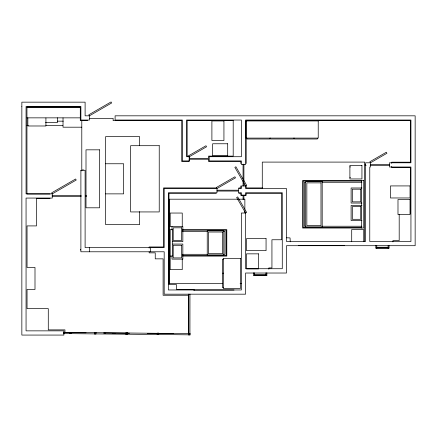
<?xml version="1.0" encoding="UTF-8"?>
<svg xmlns="http://www.w3.org/2000/svg" width="437" height="437" viewBox="0 0 437 437"><rect width="100%" height="100%" fill="white"/><g stroke="black" fill="none" stroke-linecap="round" stroke-linejoin="round"><path stroke-width="0.66" d="M26.952 107.316L80.288 107.316M26.952 117.853L80.288 117.853M89.689 118.345L113.134 118.345L113.134 120.639L181.726 120.639L181.726 161.532L189.117 161.532L189.117 159.237L208.58 159.237L208.58 161.532L240.771 161.532L240.771 163.498M87.679 120.639L80.288 120.639L80.288 106.978L26.952 106.978L26.952 194.001L50.064 194.001M57.307 121.164L63.267 121.164M45.53 122.376L57.618 122.376L57.618 117.793M26.952 125.386L28.307 125.386M45.907 125.386L62.835 125.386M81.795 127.194L63.026 127.194L63.026 117.919M105.579 163.76L123.644 163.76L123.644 193.87L105.579 193.87M370.587 164.476L389.662 164.476M366.184 165.323L365.135 165.323L365.135 164.476M370.106 165.323L389.684 165.323M349.895 166.912L350.501 166.912M82.582 169.862L83.423 169.862M349.895 177.449L350.501 177.449M361.787 181.065L303.223 181.065L303.223 227.437L361.787 227.437M305.785 182.273L304.431 182.273L304.431 226.235L305.785 226.235M322.02 182.273L361.945 182.273M216.348 187.921L163.569 187.921L163.569 246.965L149.159 246.965L149.159 248.112M238.804 187.921L240.771 187.921L240.771 185.954M262.555 187.921L246.2 187.921L246.2 185.954M361.94 187.986L351.102 187.986L351.102 203.047L361.94 203.047M217.031 190.21L238.127 190.21M217.031 191.056L238.127 191.056M216.348 193.345L168.999 193.345L168.999 284.585L176.482 284.585L176.482 289.354L193.984 289.354L193.984 290.501M238.804 193.345L240.771 193.345L240.771 195.312L243.065 195.312L243.065 199.409M52.09 195.355L81.227 195.547M85.286 195.547L86.526 195.547M52.096 196.388L81.227 196.388M85.286 196.388L86.526 196.388M50.064 198.305L36.495 198.305L36.495 225.913L27.045 225.913L27.045 267.46L34.998 267.46L34.998 289.452L27.045 289.452L27.045 308.631L48.283 308.631L48.283 329.875L64.944 329.875L64.944 332.568L85.996 332.781M361.94 205.456L351.102 205.456L351.102 220.51L361.94 220.51M322.02 226.235L361.945 226.235M182.475 229.611L226.803 229.611L226.803 256.104L182.475 256.104M182.284 230.212L226.202 230.212L226.202 255.508L182.284 255.508M182.191 231.419L207.329 231.419M223.635 231.419L224.995 231.419L224.995 254.301L223.635 254.301M172.681 241.656L182.841 241.656L182.841 226.595L170.201 226.595L170.201 213.043L182.24 213.043L182.24 226.595M172.681 244.065L182.841 244.065L182.841 259.119L172.003 259.119L172.003 255.847M298.586 245.643L344.345 245.643M376.76 247.26L388.132 247.26M375.858 247.959L389.034 247.959M182.191 254.301L207.329 254.301M170.201 256.104L172.604 256.104L172.604 229.611L170.201 229.611L170.201 269.656L182.24 269.656L182.24 258.813M223.307 259.256L222.406 259.256L222.406 273.103L223.307 273.103M223.307 273.704L222.406 273.704L222.406 287.551L223.307 287.551M254.585 274.534L265.953 274.534M253.678 275.234L266.86 275.234M222.4 283.509L169.288 283.509L169.288 199.196L244.867 199.196L244.867 209.367M240.104 283.509L241.464 283.509M194.11 290.021L234.041 290.021M63.556 332.229L64.556 332.229L64.556 333.731L63.556 333.731M188.598 333.475L190.106 333.475L190.106 334.977L188.598 334.977L188.555 295.254L163.105 295.254L163.105 258.851L155.244 258.851L155.244 252.859L149.159 252.859L149.159 251.756M103.656 332.956L129.467 333.213M147.804 333.393L157.315 333.486M158.669 333.502L173.615 333.649M104.066 333.196L105.426 333.213M147.733 333.633L149.782 333.649M69.259 333.213L71.307 333.234M112.932 333.649L114.98 333.666M286.399 237.777L290.053 237.914L290.272 241.83M410.332 213.655L410.332 167.611L391.71 167.611L391.71 166.47M399.194 214.327L399.194 240.601L392.923 240.601L392.923 241.89M391.71 163.334L391.71 162.187L410.332 162.187L410.332 120.639L246.2 120.639L246.2 163.498M389.034 245.496L389.034 248.194L375.858 248.194L375.858 245.496M388.132 245.545L388.132 248.194M376.76 245.545L376.76 248.194M364.649 241.585L364.649 162.094L262.276 162.094L262.276 188.374M363.748 241.737L363.748 229.54L351.709 229.54L351.709 241.737M361.333 180.465L361.333 228.032M317.328 138.097L317.328 139.004L294.248 139.004L294.248 138.097M293.642 138.097L293.642 139.004L270.558 139.004L270.558 138.097M269.957 138.097L269.957 139.004L246.867 139.004L246.867 138.097M268.842 269.165L268.842 267.925L271.934 267.925L271.934 239.76L281.663 239.76L281.663 193.345L246.2 193.345L246.2 195.312L243.906 195.312L243.906 199.409M266.86 272.775L266.86 275.468L253.678 275.468L253.678 272.775M265.953 272.825L265.953 275.468M254.585 272.825L254.585 275.468M244.867 210.721L244.867 212.759M243.906 164.175L243.906 181.191M243.906 182.551L243.906 185.954M243.065 164.175L243.065 179.148M243.065 180.508L243.065 185.954M189.953 294.079L189.926 334.223L188.751 334.223L188.751 294.079M172.003 226.595L172.003 229.873M150.503 247.571L150.503 251.783M139.66 145.521L139.66 136.661L105.579 136.661L105.579 224.585L139.66 224.585L139.66 211.634M89.416 247.571L89.416 251.783M81.795 120.639L81.79 170.905M80.474 249.259L80.474 250.101M45.918 117.985L45.918 125.987L27.853 125.987L27.853 117.985M21.85 106.464L21.85 335.07L63.868 335.07L63.868 330.858L26.062 330.858L26.062 198.07L52.287 198.07L52.287 193.859L51.686 192.815L75.612 179.001L76.213 180.044L52.287 193.859L26.062 193.859L26.062 106.464L80.894 106.464L80.894 120.033L89.416 120.033L89.416 115.821L88.815 114.778L111.058 101.93L111.659 102.974L89.416 115.821L85.106 115.821L85.106 102.16L21.85 102.16L21.85 106.464M80.894 170.283L80.894 251.783L164.181 251.783L164.181 294.177L245.589 294.177L245.589 273.027L286.481 273.027L286.481 245.703L415.15 245.703L415.15 115.821L115.1 115.821L115.1 120.033L182.333 120.033L182.333 160.92L189.358 160.92L189.358 156.714L188.757 155.67L205.958 145.74L206.559 146.783L189.358 156.714L186.544 156.714L186.544 120.033L241.382 120.033L241.382 156.714L209.219 156.714L209.219 160.92L241.382 160.92L241.382 164.492L245.589 164.492L245.589 120.033L410.938 120.033L410.938 162.793L389.465 162.793L389.465 167.005L410.938 167.005L410.938 241.492L369.768 241.492L369.768 167.005L370.467 167.005L370.467 162.793L369.866 161.75L386.313 152.251L386.92 153.294L370.467 162.793L365.556 162.793L365.556 241.492L286.481 241.492L286.481 188.527L245.589 188.527L245.589 185.944L234.866 167.366L235.909 166.765L246.632 185.337L245.589 185.944L241.382 185.944L241.382 188.527L238.362 188.527L238.362 192.739L241.382 192.739L241.382 195.104L245.589 195.104L245.589 192.739L282.275 192.739L282.275 268.722L245.589 268.722L245.589 213.016L236.636 197.502L237.679 196.901L246.632 212.409L245.589 213.016L241.382 213.016L241.382 289.966L168.392 289.966L168.392 192.739L216.987 192.739L216.987 188.527L216.386 187.484L234.893 176.799L235.494 177.843L216.987 188.527L164.181 188.527L164.181 247.577L85.106 247.577L85.106 170.283L80.894 170.283M63.813 332.377L63.797 333.584L189.347 334.829L189.358 333.622L63.813 332.377M233.194 120.639L187.151 120.639L187.151 156.102L189.117 156.102L189.117 158.396L208.58 158.396L208.58 156.102L233.194 156.102L233.194 120.639M223.935 120.934L211.896 120.934L211.896 140.506L223.935 140.506L223.935 120.934M318.229 120.934L245.965 120.934L245.965 138.097L318.229 138.097L318.229 120.934M227.693 143.768L212.633 143.768L212.633 155.807L227.693 155.807L227.693 143.768M159.232 145.696L130.63 145.696L130.63 211.934L159.232 211.934L159.232 145.696M99.56 149.831L86.007 149.831L86.007 207.804L99.56 207.804L99.56 149.831M361.94 165.405L349.895 165.405L349.895 178.957L361.94 178.957L361.94 165.405M363.748 180.465L302.623 180.465L302.623 228.032L363.748 228.032L363.748 180.465M322.195 181.661L305.632 181.661L305.632 226.836L322.195 226.836L322.195 181.661M320.987 182.868L306.84 182.868L306.84 225.629L320.987 225.629L320.987 182.868M410.032 185.922L390.459 185.922L390.459 197.972L410.032 197.972L410.032 185.922M360.738 189.194L352.309 189.194L352.309 201.845L360.738 201.845L360.738 189.194M410.032 199.507L397.992 199.507L397.992 214.567L410.032 214.567L410.032 199.507M360.738 206.663L352.309 206.663L352.309 219.303L360.738 219.303L360.738 206.663M181.639 227.803L173.21 227.803L173.21 240.454L181.639 240.454L181.639 227.803M223.793 230.812L207.231 230.812L207.231 254.902L223.793 254.902L223.793 230.812M222.586 232.014L208.438 232.014L208.438 253.7L222.586 253.7L222.586 232.014M266.062 238.618L246.49 238.618L246.49 250.663L266.062 250.663L266.062 238.618M181.639 245.272L173.21 245.272L173.21 257.912L181.639 257.912L181.639 245.272M258.535 253.848L246.49 253.848L246.49 268.897L258.535 268.897L258.535 253.848M240.481 258.354L223.307 258.354L223.307 288.464L240.481 288.464L240.481 258.354M95.943 332.541L94.441 332.541L94.441 334.043L95.943 334.043L95.943 332.541M127.331 332.852L125.829 332.852L125.829 334.354L127.331 334.354L127.331 332.852M158.718 333.163L157.211 333.163L157.211 334.666L158.718 334.666L158.718 333.163"/></g></svg>
